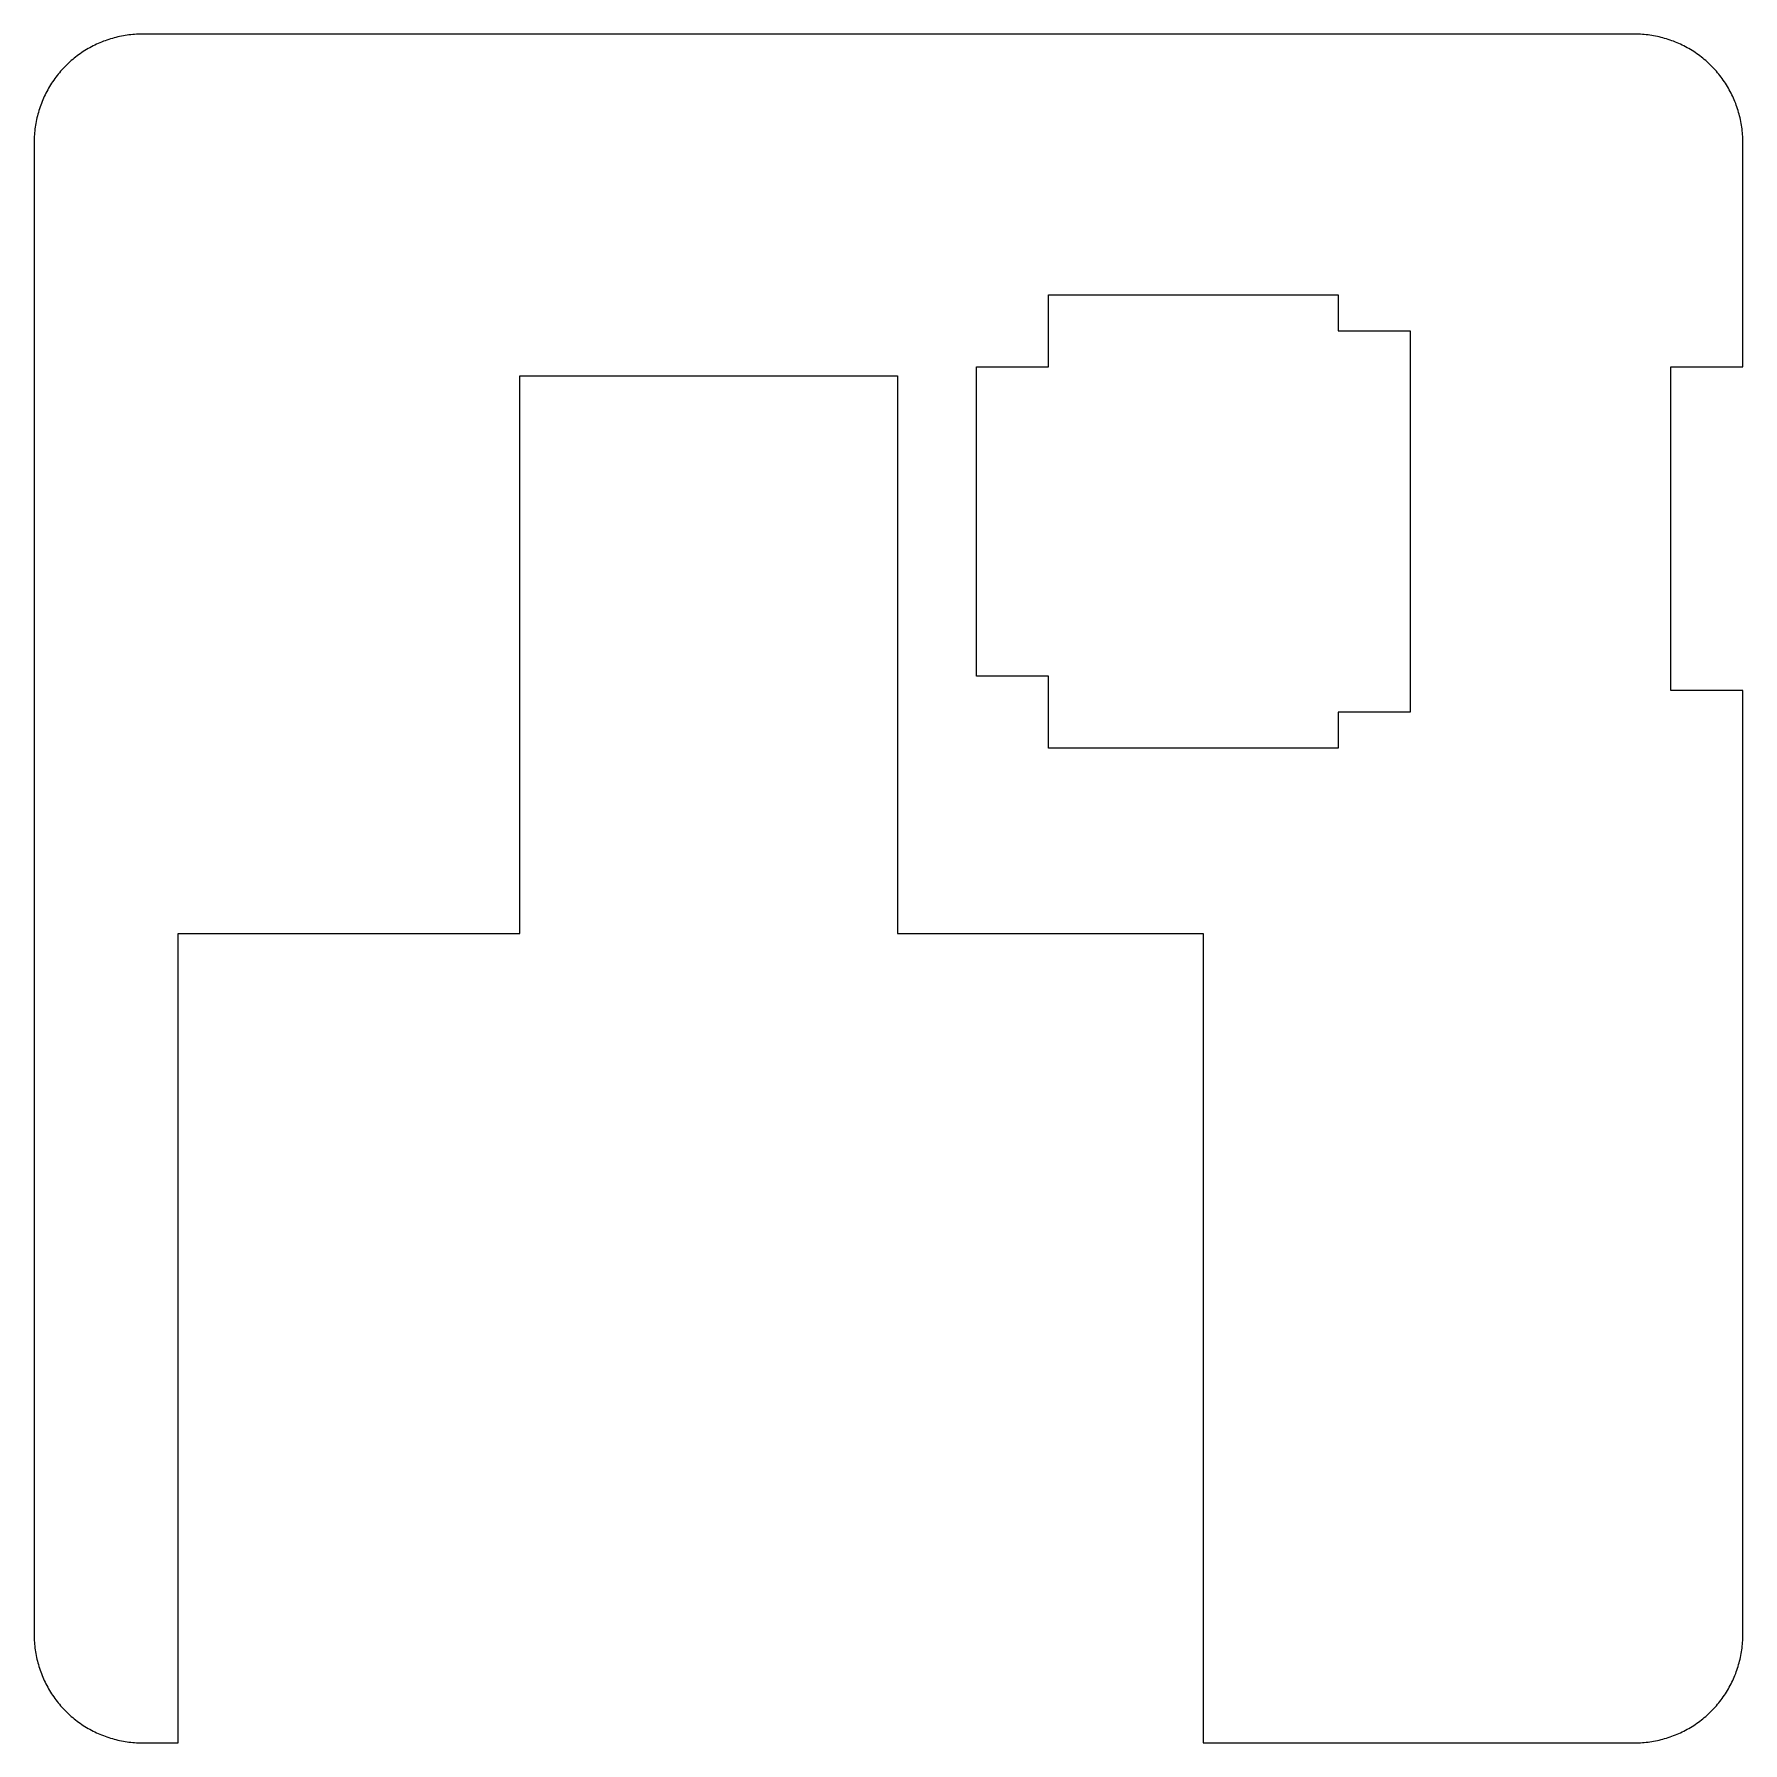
# Model space of a CAD drawing. Header units: metres. Extents: x 0 to 95, y 0 to 95.
import ezdxf

# ---------------------------------------------------------------- set-up
doc = ezdxf.new("R2010")
doc.units = ezdxf.units.M

msp = doc.modelspace()

# ---------------------------------------------------------------- linework, layer by layer
for p, q in [((6, 95), (5.895, 94.999)), ((89, 95), (6, 95)), ((89.105, 94.999), (89, 95)), ((2.82, 94.088), (2.732, 94.032)), ((2.91, 94.143), (2.82, 94.088)), ((3, 94.196), (2.91, 94.143)), ((3.091, 94.248), (3, 94.196)), ((3.183, 94.298), (3.091, 94.248)), ((3.276, 94.346), (3.183, 94.298)), ((3.37, 94.393), (3.276, 94.346)), ((3.464, 94.438), (3.37, 94.393)), ((3.56, 94.481), (3.464, 94.438)), ((3.656, 94.523), (3.56, 94.481)), ((3.752, 94.563), (3.656, 94.523)), ((3.85, 94.602), (3.752, 94.563)), ((3.948, 94.638), (3.85, 94.602)), ((4.047, 94.673), (3.948, 94.638)), ((4.146, 94.706), (4.047, 94.673)), ((4.246, 94.738), (4.146, 94.706)), ((4.346, 94.768), (4.246, 94.738)), ((4.447, 94.796), (4.346, 94.768)), ((4.548, 94.822), (4.447, 94.796)), ((4.65, 94.846), (4.548, 94.822)), ((4.753, 94.869), (4.65, 94.846)), ((4.855, 94.89), (4.753, 94.869)), ((4.958, 94.909), (4.855, 94.89)), ((5.061, 94.926), (4.958, 94.909)), ((5.165, 94.942), (5.061, 94.926)), ((5.269, 94.955), (5.165, 94.942)), ((5.373, 94.967), (5.269, 94.955)), ((5.477, 94.977), (5.373, 94.967)), ((5.581, 94.985), (5.477, 94.977)), ((5.686, 94.992), (5.581, 94.985)), ((5.791, 94.996), (5.686, 94.992)), ((5.895, 94.999), (5.791, 94.996)), ((89.209, 94.996), (89.105, 94.999)), ((89.314, 94.992), (89.209, 94.996)), ((89.418, 94.985), (89.314, 94.992)), ((89.523, 94.977), (89.418, 94.985)), ((89.627, 94.967), (89.523, 94.977)), ((89.731, 94.955), (89.627, 94.967)), ((89.835, 94.942), (89.731, 94.955)), ((89.939, 94.926), (89.835, 94.942)), ((90.042, 94.909), (89.939, 94.926)), ((90.145, 94.89), (90.042, 94.909)), ((90.248, 94.869), (90.145, 94.89)), ((90.35, 94.846), (90.248, 94.869)), ((90.451, 94.822), (90.35, 94.846)), ((90.553, 94.796), (90.451, 94.822)), ((90.654, 94.768), (90.553, 94.796)), ((90.754, 94.738), (90.654, 94.768)), ((90.854, 94.706), (90.754, 94.738)), ((90.953, 94.673), (90.854, 94.706)), ((91.052, 94.638), (90.953, 94.673)), ((91.15, 94.602), (91.052, 94.638)), ((91.248, 94.563), (91.15, 94.602)), ((91.344, 94.523), (91.248, 94.563)), ((91.44, 94.481), (91.344, 94.523)), ((91.536, 94.438), (91.44, 94.481)), ((91.63, 94.393), (91.536, 94.438)), ((91.724, 94.346), (91.63, 94.393)), ((91.817, 94.298), (91.724, 94.346)), ((91.909, 94.248), (91.817, 94.298)), ((92, 94.196), (91.909, 94.248)), ((92.09, 94.143), (92, 94.196)), ((92.18, 94.088), (92.09, 94.143)), ((92.268, 94.032), (92.18, 94.088)), ((1.684, 93.168), (1.612, 93.092)), ((1.757, 93.243), (1.684, 93.168)), ((1.832, 93.316), (1.757, 93.243)), ((1.908, 93.388), (1.832, 93.316)), ((1.985, 93.459), (1.908, 93.388)), ((2.064, 93.528), (1.985, 93.459)), ((2.143, 93.596), (2.064, 93.528)), ((2.224, 93.663), (2.143, 93.596)), ((2.306, 93.728), (2.224, 93.663)), ((2.389, 93.792), (2.306, 93.728)), ((2.473, 93.854), (2.389, 93.792)), ((2.559, 93.915), (2.473, 93.854)), ((2.645, 93.974), (2.559, 93.915)), ((2.732, 94.032), (2.645, 93.974)), ((92.355, 93.974), (92.268, 94.032)), ((92.442, 93.915), (92.355, 93.974)), ((92.527, 93.854), (92.442, 93.915)), ((92.611, 93.792), (92.527, 93.854)), ((92.694, 93.728), (92.611, 93.792)), ((92.776, 93.663), (92.694, 93.728)), ((92.857, 93.596), (92.776, 93.663)), ((92.936, 93.528), (92.857, 93.596)), ((93.015, 93.459), (92.936, 93.528)), ((93.092, 93.388), (93.015, 93.459)), ((93.168, 93.316), (93.092, 93.388)), ((93.243, 93.243), (93.168, 93.316)), ((93.316, 93.168), (93.243, 93.243)), ((93.388, 93.092), (93.316, 93.168)), ((0.912, 92.18), (0.857, 92.09)), ((0.968, 92.268), (0.912, 92.18)), ((1.026, 92.355), (0.968, 92.268)), ((1.085, 92.442), (1.026, 92.355)), ((1.146, 92.527), (1.085, 92.442)), ((1.208, 92.611), (1.146, 92.527)), ((1.272, 92.694), (1.208, 92.611)), ((1.337, 92.776), (1.272, 92.694)), ((1.404, 92.857), (1.337, 92.776)), ((1.472, 92.936), (1.404, 92.857)), ((1.541, 93.015), (1.472, 92.936)), ((1.612, 93.092), (1.541, 93.015)), ((93.459, 93.015), (93.388, 93.092)), ((93.528, 92.936), (93.459, 93.015)), ((93.596, 92.857), (93.528, 92.936)), ((93.663, 92.776), (93.596, 92.857)), ((93.728, 92.694), (93.663, 92.776)), ((93.792, 92.611), (93.728, 92.694)), ((93.854, 92.527), (93.792, 92.611)), ((93.915, 92.442), (93.854, 92.527)), ((93.974, 92.355), (93.915, 92.442)), ((94.032, 92.268), (93.974, 92.355)), ((94.088, 92.18), (94.032, 92.268)), ((94.143, 92.09), (94.088, 92.18)), ((0.437, 91.248), (0.399, 91.15)), ((0.477, 91.344), (0.437, 91.248)), ((0.519, 91.44), (0.477, 91.344)), ((0.562, 91.536), (0.519, 91.44)), ((0.607, 91.63), (0.562, 91.536)), ((0.654, 91.724), (0.607, 91.63)), ((0.702, 91.817), (0.654, 91.724)), ((0.752, 91.909), (0.702, 91.817)), ((0.804, 92), (0.752, 91.909)), ((0.857, 92.09), (0.804, 92)), ((94.196, 92), (94.143, 92.09)), ((94.248, 91.909), (94.196, 92)), ((94.298, 91.817), (94.248, 91.909)), ((94.346, 91.724), (94.298, 91.817)), ((94.393, 91.63), (94.346, 91.724)), ((94.438, 91.536), (94.393, 91.63)), ((94.481, 91.44), (94.438, 91.536)), ((94.523, 91.344), (94.481, 91.44)), ((94.563, 91.248), (94.523, 91.344)), ((94.602, 91.15), (94.563, 91.248)), ((0.154, 90.35), (0.131, 90.248)), ((0.178, 90.451), (0.154, 90.35)), ((0.204, 90.553), (0.178, 90.451)), ((0.232, 90.654), (0.204, 90.553)), ((0.262, 90.754), (0.232, 90.654)), ((0.294, 90.854), (0.262, 90.754)), ((0.327, 90.953), (0.294, 90.854)), ((0.362, 91.052), (0.327, 90.953)), ((0.399, 91.15), (0.362, 91.052)), ((94.638, 91.052), (94.602, 91.15)), ((94.673, 90.953), (94.638, 91.052)), ((94.706, 90.854), (94.673, 90.953)), ((94.738, 90.754), (94.706, 90.854)), ((94.768, 90.654), (94.738, 90.754)), ((94.796, 90.553), (94.768, 90.654)), ((94.822, 90.451), (94.796, 90.553)), ((94.846, 90.35), (94.822, 90.451)), ((94.869, 90.248), (94.846, 90.35)), ((0.008, 89.314), (0.004, 89.209)), ((0.015, 89.418), (0.008, 89.314)), ((0.023, 89.523), (0.015, 89.418)), ((0.033, 89.627), (0.023, 89.523)), ((0.045, 89.731), (0.033, 89.627)), ((0.058, 89.835), (0.045, 89.731)), ((0.074, 89.939), (0.058, 89.835)), ((0.091, 90.042), (0.074, 89.939)), ((0.11, 90.145), (0.091, 90.042)), ((0.131, 90.248), (0.11, 90.145)), ((94.89, 90.145), (94.869, 90.248)), ((94.909, 90.042), (94.89, 90.145)), ((94.926, 89.939), (94.909, 90.042)), ((94.942, 89.835), (94.926, 89.939)), ((94.955, 89.731), (94.942, 89.835)), ((94.967, 89.627), (94.955, 89.731)), ((94.977, 89.523), (94.967, 89.627)), ((94.985, 89.418), (94.977, 89.523)), ((94.992, 89.314), (94.985, 89.418)), ((94.996, 89.209), (94.992, 89.314)), ((0.001, 89.105), (0, 89)), ((0, 89), (0, 6)), ((0.004, 89.209), (0.001, 89.105)), ((94.999, 89.105), (94.996, 89.209)), ((95, 89), (94.999, 89.105)), ((95, 76.5), (95, 89)), ((56.4, 76.5), (56.4, 80.5)), ((56.4, 80.5), (72.5, 80.5)), ((72.5, 80.5), (72.5, 78.5)), ((72.5, 78.5), (76.5, 78.5)), ((76.5, 78.5), (76.5, 57.3)), ((27, 45), (27, 76)), ((27, 76), (48, 76)), ((48, 76), (48, 45)), ((52.4, 59.3), (52.4, 76.5)), ((52.4, 76.5), (56.4, 76.5)), ((91, 58.5), (91, 76.5)), ((91, 76.5), (95, 76.5)), ((56.4, 59.3), (52.4, 59.3)), ((56.4, 55.3), (56.4, 59.3)), ((95, 58.5), (91, 58.5)), ((95, 6), (95, 58.5)), ((76.5, 57.3), (72.5, 57.3)), ((72.5, 57.3), (72.5, 55.3)), ((72.5, 55.3), (56.4, 55.3)), ((8, 45), (27, 45)), ((8, 0), (8, 45)), ((48, 45), (65, 45)), ((65, 45), (65, 0)), ((0, 6), (0.001, 5.895)), ((0.001, 5.895), (0.004, 5.791)), ((0.004, 5.791), (0.008, 5.686)), ((94.992, 5.686), (94.996, 5.791)), ((94.996, 5.791), (94.999, 5.895)), ((94.999, 5.895), (95, 6)), ((0.008, 5.686), (0.015, 5.581)), ((0.015, 5.581), (0.023, 5.477)), ((0.023, 5.477), (0.033, 5.373)), ((0.033, 5.373), (0.045, 5.269)), ((0.045, 5.269), (0.058, 5.165)), ((0.058, 5.165), (0.074, 5.061)), ((0.074, 5.061), (0.091, 4.958)), ((0.091, 4.958), (0.11, 4.855)), ((0.11, 4.855), (0.131, 4.753)), ((0.131, 4.753), (0.154, 4.65)), ((94.846, 4.65), (94.869, 4.753)), ((94.869, 4.753), (94.89, 4.855)), ((94.89, 4.855), (94.909, 4.958)), ((94.909, 4.958), (94.926, 5.061)), ((94.926, 5.061), (94.942, 5.165)), ((94.942, 5.165), (94.955, 5.269)), ((94.955, 5.269), (94.967, 5.373)), ((94.967, 5.373), (94.977, 5.477)), ((94.977, 5.477), (94.985, 5.581)), ((94.985, 5.581), (94.992, 5.686)), ((0.154, 4.65), (0.178, 4.548)), ((0.178, 4.548), (0.204, 4.447)), ((0.204, 4.447), (0.232, 4.346)), ((0.232, 4.346), (0.262, 4.246)), ((0.262, 4.246), (0.294, 4.146)), ((0.294, 4.146), (0.327, 4.047)), ((0.327, 4.047), (0.362, 3.948)), ((0.362, 3.948), (0.399, 3.85)), ((0.399, 3.85), (0.437, 3.752)), ((94.563, 3.752), (94.602, 3.85)), ((94.602, 3.85), (94.638, 3.948)), ((94.638, 3.948), (94.673, 4.047)), ((94.673, 4.047), (94.706, 4.146)), ((94.706, 4.146), (94.738, 4.246)), ((94.738, 4.246), (94.768, 4.346)), ((94.768, 4.346), (94.796, 4.447)), ((94.796, 4.447), (94.822, 4.548)), ((94.822, 4.548), (94.846, 4.65)), ((0.437, 3.752), (0.477, 3.656)), ((0.477, 3.656), (0.519, 3.56)), ((0.519, 3.56), (0.562, 3.464)), ((0.562, 3.464), (0.607, 3.37)), ((0.607, 3.37), (0.654, 3.276)), ((0.654, 3.276), (0.702, 3.183)), ((0.702, 3.183), (0.752, 3.091)), ((0.752, 3.091), (0.804, 3)), ((0.804, 3), (0.857, 2.91)), ((0.857, 2.91), (0.912, 2.82)), ((94.088, 2.82), (94.143, 2.91)), ((94.143, 2.91), (94.196, 3)), ((94.196, 3), (94.248, 3.091)), ((94.248, 3.091), (94.298, 3.183)), ((94.298, 3.183), (94.346, 3.276)), ((94.346, 3.276), (94.393, 3.37)), ((94.393, 3.37), (94.438, 3.464)), ((94.438, 3.464), (94.481, 3.56)), ((94.481, 3.56), (94.523, 3.656)), ((94.523, 3.656), (94.563, 3.752)), ((0.912, 2.82), (0.968, 2.732)), ((0.968, 2.732), (1.026, 2.645)), ((1.026, 2.645), (1.085, 2.559)), ((1.085, 2.559), (1.146, 2.473)), ((1.146, 2.473), (1.208, 2.389)), ((1.208, 2.389), (1.272, 2.306)), ((1.272, 2.306), (1.337, 2.224)), ((1.337, 2.224), (1.404, 2.143)), ((1.404, 2.143), (1.472, 2.064)), ((1.472, 2.064), (1.541, 1.985)), ((1.541, 1.985), (1.612, 1.908)), ((1.612, 1.908), (1.684, 1.832)), ((93.316, 1.832), (93.388, 1.908)), ((93.388, 1.908), (93.459, 1.985)), ((93.459, 1.985), (93.528, 2.064)), ((93.528, 2.064), (93.596, 2.143)), ((93.596, 2.143), (93.663, 2.224)), ((93.663, 2.224), (93.728, 2.306)), ((93.728, 2.306), (93.792, 2.389)), ((93.792, 2.389), (93.854, 2.473)), ((93.854, 2.473), (93.915, 2.559)), ((93.915, 2.559), (93.974, 2.645)), ((93.974, 2.645), (94.032, 2.732)), ((94.032, 2.732), (94.088, 2.82)), ((1.684, 1.832), (1.757, 1.757)), ((1.757, 1.757), (1.832, 1.684)), ((1.832, 1.684), (1.908, 1.612)), ((1.908, 1.612), (1.985, 1.541)), ((1.985, 1.541), (2.064, 1.472)), ((2.064, 1.472), (2.143, 1.404)), ((2.143, 1.404), (2.224, 1.337)), ((2.224, 1.337), (2.306, 1.272)), ((2.306, 1.272), (2.389, 1.208)), ((2.389, 1.208), (2.473, 1.146)), ((2.473, 1.146), (2.559, 1.085)), ((2.559, 1.085), (2.645, 1.026)), ((2.645, 1.026), (2.732, 0.968)), ((2.732, 0.968), (2.82, 0.912)), ((92.18, 0.912), (92.268, 0.968)), ((92.268, 0.968), (92.355, 1.026)), ((92.355, 1.026), (92.442, 1.085)), ((92.442, 1.085), (92.527, 1.146)), ((92.527, 1.146), (92.611, 1.208)), ((92.611, 1.208), (92.694, 1.272)), ((92.694, 1.272), (92.776, 1.337)), ((92.776, 1.337), (92.857, 1.404)), ((92.857, 1.404), (92.936, 1.472)), ((92.936, 1.472), (93.015, 1.541)), ((93.015, 1.541), (93.092, 1.612)), ((93.092, 1.612), (93.168, 1.684)), ((93.168, 1.684), (93.243, 1.757)), ((93.243, 1.757), (93.316, 1.832)), ((2.82, 0.912), (2.91, 0.857)), ((2.91, 0.857), (3, 0.804)), ((3, 0.804), (3.091, 0.752)), ((3.091, 0.752), (3.183, 0.702)), ((3.183, 0.702), (3.276, 0.654)), ((3.276, 0.654), (3.37, 0.607)), ((3.37, 0.607), (3.464, 0.562)), ((3.464, 0.562), (3.56, 0.519)), ((3.56, 0.519), (3.656, 0.477)), ((3.656, 0.477), (3.752, 0.437)), ((3.752, 0.437), (3.85, 0.399)), ((3.85, 0.399), (3.948, 0.362)), ((3.948, 0.362), (4.047, 0.327)), ((4.047, 0.327), (4.146, 0.294)), ((4.146, 0.294), (4.246, 0.262)), ((4.246, 0.262), (4.346, 0.232)), ((4.346, 0.232), (4.447, 0.204)), ((4.447, 0.204), (4.548, 0.178)), ((4.548, 0.178), (4.65, 0.154)), ((4.65, 0.154), (4.753, 0.131)), ((4.753, 0.131), (4.855, 0.11)), ((4.855, 0.11), (4.958, 0.091)), ((4.958, 0.091), (5.061, 0.074)), ((5.061, 0.074), (5.165, 0.058)), ((5.165, 0.058), (5.269, 0.045)), ((5.269, 0.045), (5.373, 0.033)), ((5.373, 0.033), (5.477, 0.023)), ((5.477, 0.023), (5.581, 0.015)), ((5.581, 0.015), (5.686, 0.008)), ((5.686, 0.008), (5.791, 0.004)), ((5.791, 0.004), (5.895, 0.001)), ((5.895, 0.001), (6, 0)), ((6, 0), (8, 0)), ((65, 0), (89, 0)), ((89, 0), (89.105, 0.001)), ((89.105, 0.001), (89.209, 0.004)), ((89.209, 0.004), (89.314, 0.008)), ((89.314, 0.008), (89.418, 0.015)), ((89.418, 0.015), (89.523, 0.023)), ((89.523, 0.023), (89.627, 0.033)), ((89.627, 0.033), (89.731, 0.045)), ((89.731, 0.045), (89.835, 0.058)), ((89.835, 0.058), (89.939, 0.074)), ((89.939, 0.074), (90.042, 0.091)), ((90.042, 0.091), (90.145, 0.11)), ((90.145, 0.11), (90.248, 0.131)), ((90.248, 0.131), (90.35, 0.154)), ((90.35, 0.154), (90.451, 0.178)), ((90.451, 0.178), (90.553, 0.204)), ((90.553, 0.204), (90.654, 0.232)), ((90.654, 0.232), (90.754, 0.262)), ((90.754, 0.262), (90.854, 0.294)), ((90.854, 0.294), (90.953, 0.327)), ((90.953, 0.327), (91.052, 0.362)), ((91.052, 0.362), (91.15, 0.399)), ((91.15, 0.399), (91.248, 0.437)), ((91.248, 0.437), (91.344, 0.477)), ((91.344, 0.477), (91.44, 0.519)), ((91.44, 0.519), (91.536, 0.562)), ((91.536, 0.562), (91.63, 0.607)), ((91.63, 0.607), (91.724, 0.654)), ((91.724, 0.654), (91.817, 0.702)), ((91.817, 0.702), (91.909, 0.752)), ((91.909, 0.752), (92, 0.804)), ((92, 0.804), (92.09, 0.857)), ((92.09, 0.857), (92.18, 0.912))]:
    msp.add_line(p, q)

doc.saveas('drawing.dxf')
